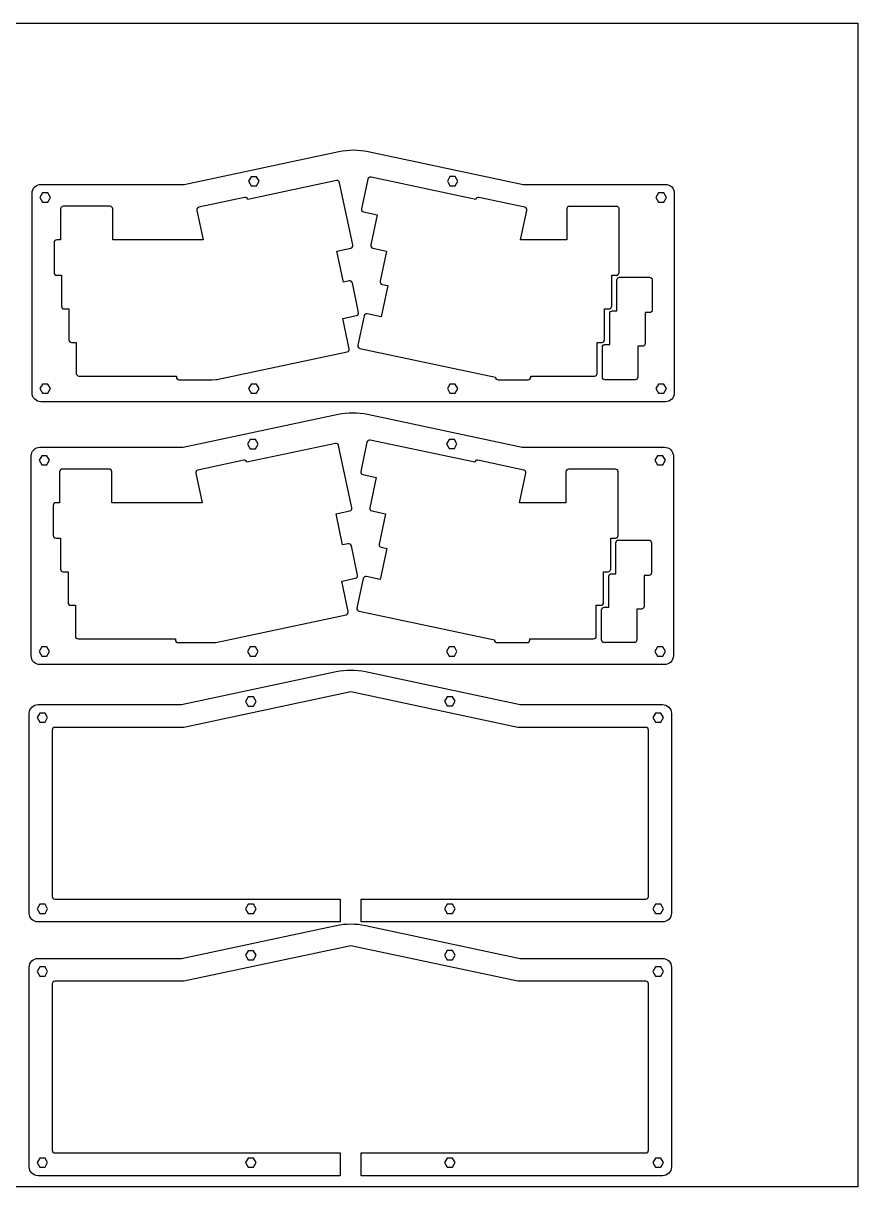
# Model space of a CAD drawing. Header units: millimetres. Extents: x -1560 to -344, y 602 to 1262.
# Drawn here: x -817 to -344, y 602 to 1262 of the extents above; entities that cross this region are included whole.
import ezdxf

# ---------------------------------------------------------------- set-up
doc = ezdxf.new("R2010")
doc.units = ezdxf.units.MM
doc.header["$MEASUREMENT"] = 0

msp = doc.modelspace()

# ---------------------------------------------------------------- linework, layer by layer
at = {"linetype": 'Continuous'}
for points in [[(-1560.02, 1261.88), (-344.02, 1261.88), (-344.02, 601.88), (-1560.02, 601.88)], [(-688.1, 1174.82), (-689.6, 1172.23), (-688.1, 1169.63), (-685.1, 1169.63), (-683.6, 1172.23), (-685.1, 1174.82)], [(-575.3, 1174.93), (-576.8, 1172.33), (-575.3, 1169.73), (-572.3, 1169.73), (-570.8, 1172.33), (-572.3, 1174.93)], [(-806.36, 1165.63), (-807.86, 1163.03), (-806.36, 1160.44), (-803.36, 1160.44), (-801.86, 1163.03), (-803.36, 1165.63)], [(-457.03, 1165.63), (-458.53, 1163.03), (-457.03, 1160.44), (-454.03, 1160.44), (-452.53, 1163.03), (-454.03, 1165.63)], [(-806.36, 1057.2), (-807.86, 1054.6), (-806.36, 1052), (-803.36, 1052), (-801.86, 1054.6), (-803.36, 1057.2)], [(-688.1, 1057.2), (-689.6, 1054.6), (-688.1, 1052), (-685.1, 1052), (-683.6, 1054.6), (-685.1, 1057.2)], [(-575.3, 1057.2), (-576.8, 1054.6), (-575.3, 1052), (-572.3, 1052), (-570.8, 1054.6), (-572.3, 1057.2)], [(-457.03, 1057.2), (-458.53, 1054.6), (-457.03, 1052), (-454.03, 1052), (-452.53, 1054.6), (-454.03, 1057.2)], [(-688.63, 1025.74), (-690.13, 1023.15), (-688.63, 1020.55), (-685.63, 1020.55), (-684.13, 1023.15), (-685.63, 1025.74)], [(-575.83, 1025.85), (-577.33, 1023.25), (-575.83, 1020.65), (-572.83, 1020.65), (-571.33, 1023.25), (-572.83, 1025.85)], [(-806.9, 1016.55), (-808.4, 1013.95), (-806.9, 1011.36), (-803.9, 1011.36), (-802.4, 1013.95), (-803.9, 1016.55)], [(-457.57, 1016.55), (-459.07, 1013.95), (-457.57, 1011.36), (-454.57, 1011.36), (-453.07, 1013.95), (-454.57, 1016.55)], [(-806.9, 908.12), (-808.4, 905.52), (-806.9, 902.92), (-803.9, 902.92), (-802.4, 905.52), (-803.9, 908.12)], [(-688.63, 908.12), (-690.13, 905.52), (-688.63, 902.92), (-685.63, 902.92), (-684.13, 905.52), (-685.63, 908.12)], [(-575.83, 908.12), (-577.33, 905.52), (-575.83, 902.92), (-572.83, 902.92), (-571.33, 905.52), (-572.83, 908.12)], [(-457.57, 908.12), (-459.07, 905.52), (-457.57, 902.92), (-454.57, 902.92), (-453.07, 905.52), (-454.57, 908.12)], [(-689.73, 879.76), (-691.23, 877.16), (-689.73, 874.57), (-686.73, 874.57), (-685.23, 877.16), (-686.73, 879.76)], [(-576.94, 879.87), (-578.44, 877.27), (-576.94, 874.67), (-573.94, 874.67), (-572.44, 877.27), (-573.94, 879.87)], [(-808, 870.57), (-809.5, 867.97), (-808, 865.37), (-805, 865.37), (-803.5, 867.97), (-805, 870.57)], [(-458.67, 870.57), (-460.17, 867.97), (-458.67, 865.37), (-455.67, 865.37), (-454.17, 867.97), (-455.67, 870.57)], [(-808, 762.13), (-809.5, 759.54), (-808, 756.94), (-805, 756.94), (-803.5, 759.54), (-805, 762.13)], [(-689.73, 762.13), (-691.23, 759.54), (-689.73, 756.94), (-686.73, 756.94), (-685.23, 759.54), (-686.73, 762.13)], [(-576.94, 762.13), (-578.44, 759.54), (-576.94, 756.94), (-573.94, 756.94), (-572.44, 759.54), (-573.94, 762.13)], [(-458.67, 762.13), (-460.17, 759.54), (-458.67, 756.94), (-455.67, 756.94), (-454.17, 759.54), (-455.67, 762.13)], [(-689.73, 735.76), (-691.23, 733.16), (-689.73, 730.57), (-686.73, 730.57), (-685.23, 733.16), (-686.73, 735.76)], [(-576.94, 735.87), (-578.44, 733.27), (-576.94, 730.67), (-573.94, 730.67), (-572.44, 733.27), (-573.94, 735.87)], [(-808, 726.57), (-809.5, 723.97), (-808, 721.37), (-805, 721.37), (-803.5, 723.97), (-805, 726.57)], [(-458.67, 726.57), (-460.17, 723.97), (-458.67, 721.37), (-455.67, 721.37), (-454.17, 723.97), (-455.67, 726.57)], [(-808, 618.13), (-809.5, 615.54), (-808, 612.94), (-805, 612.94), (-803.5, 615.54), (-805, 618.13)], [(-689.73, 618.13), (-691.23, 615.54), (-689.73, 612.94), (-686.73, 612.94), (-685.23, 615.54), (-686.73, 618.13)], [(-576.94, 618.13), (-578.44, 615.54), (-576.94, 612.94), (-573.94, 612.94), (-572.44, 615.54), (-573.94, 618.13)], [(-458.67, 618.13), (-460.17, 615.54), (-458.67, 612.94), (-455.67, 612.94), (-454.17, 615.54), (-455.67, 618.13)]]:
    msp.add_lwpolyline(points, close=True, dxfattribs=at)
for points in [[(-448.08, 1052.15, -0.414214), (-453.08, 1047.15), (-807.32, 1047.15, -0.414214), (-812.32, 1052.15), (-812.32, 1165.49, -0.414214), (-807.32, 1170.49), (-726.04, 1170.49), (-638.26, 1189.14, -0.105104), (-621.63, 1189.14), (-533.85, 1170.49), (-453.08, 1170.49, -0.414214), (-448.08, 1165.49)], [(-795.67, 1118.91), (-795.67, 1101.36, 0.414214), (-794.17, 1099.86), (-791.41, 1099.86), (-791.41, 1082.31, 0.414214), (-789.91, 1080.81), (-787.24, 1080.81), (-787.24, 1063.26, 0.414214), (-785.74, 1061.76), (-730.51, 1061.76), (-730.51, 1061.12, 0.414214), (-729.01, 1059.62), (-710.48, 1059.62, 0.010008), (-710.42, 1059.62), (-707.83, 1059.72, 0.042377), (-707.58, 1059.75), (-633.64, 1075.47, 0.414214), (-632.48, 1077.25), (-636.13, 1094.42), (-628.29, 1096.09, 0.414214), (-627.13, 1097.87), (-630.68, 1114.56, 0.414214), (-632.46, 1115.71), (-635.65, 1115.03), (-639.4, 1132.67), (-631.55, 1134.34, 0.414214), (-630.39, 1136.12), (-637.9, 1171.45, 0.414214), (-639.68, 1172.6), (-690, 1161.91, 0.413431), (-691.77, 1163.06), (-717.77, 1157.53, 0.414214), (-718.93, 1155.76), (-715.36, 1138.97), (-766.57, 1138.97), (-766.57, 1156.56, 0.414214), (-768.07, 1158.06), (-794.67, 1158.06, 0.414214), (-796.17, 1156.56), (-796.17, 1138.97), (-798.35, 1138.97, 0.414214), (-799.85, 1137.47), (-799.85, 1120.41, 0.414214), (-798.35, 1118.91)], [(-626.35, 1077.45), (-549.55, 1061.13), (-549.55, 1061.12, 0.414214), (-548.05, 1059.62), (-530.99, 1059.62, 0.414214), (-529.49, 1061.12), (-529.49, 1061.76), (-493.3, 1061.76, 0.414214), (-491.8, 1063.26), (-491.8, 1080.81), (-489.14, 1080.81, 0.414214), (-487.64, 1082.31), (-487.64, 1099.86), (-485.07, 1099.86, 0.414214), (-483.57, 1101.36), (-483.57, 1118.91), (-480.9, 1118.91, 0.414214), (-479.4, 1120.41), (-479.4, 1156.52, 0.414214), (-480.9, 1158.02), (-507.5, 1158.02, 0.414214), (-509, 1156.52), (-509, 1138.97), (-535.31, 1138.97), (-531.74, 1155.76, 0.414214), (-532.89, 1157.53), (-558.89, 1163.06, 0.414214), (-560.67, 1161.91), (-560.67, 1161.9), (-620.09, 1174.53, 0.414214), (-621.87, 1173.38), (-625.41, 1156.69, 0.414214), (-624.26, 1154.91), (-616.62, 1153.29), (-620.27, 1136.12, 0.414214), (-619.12, 1134.34), (-611.27, 1132.67), (-614.92, 1115.51, 0.414214), (-613.77, 1113.73), (-610.57, 1113.05), (-614.33, 1095.4), (-622.18, 1097.07, 0.414214), (-623.96, 1095.92), (-627.5, 1079.23, 0.414214)], [(-484.68, 1097.23, -0.414214), (-483.18, 1098.73), (-480.61, 1098.73), (-480.61, 1116.28, -0.414214), (-479.11, 1117.78), (-462.05, 1117.78, -0.414214), (-460.55, 1116.28), (-460.55, 1099.22, -0.414214), (-462.05, 1097.72), (-464.62, 1097.72), (-464.62, 1080.17, -0.414214), (-466.12, 1078.67), (-468.78, 1078.67), (-468.78, 1061.12, -0.414214), (-470.28, 1059.62), (-487.34, 1059.62, -0.414214), (-488.84, 1061.12), (-488.84, 1078.18, -0.414214), (-487.34, 1079.68), (-484.68, 1079.68)], [(-448.61, 903.07, -0.414214), (-453.61, 898.07), (-807.85, 898.07, -0.414214), (-812.85, 903.07), (-812.85, 1016.41, -0.414214), (-807.85, 1021.41), (-726.58, 1021.41), (-638.8, 1040.06, -0.105104), (-622.17, 1040.06), (-534.39, 1021.41), (-453.61, 1021.41, -0.414214), (-448.61, 1016.41)], [(-796.2, 969.83), (-796.2, 952.28, 0.414214), (-794.7, 950.78), (-791.94, 950.78), (-791.94, 933.23, 0.414214), (-790.44, 931.73), (-787.77, 931.73), (-787.77, 914.18, 0.414214), (-786.27, 912.68), (-731.04, 912.68), (-731.04, 912.04, 0.414214), (-729.54, 910.54), (-711.01, 910.54, 0.010008), (-710.95, 910.54), (-708.37, 910.64, 0.042377), (-708.11, 910.67), (-634.18, 926.39, 0.414214), (-633.02, 928.17), (-636.67, 945.34), (-628.83, 947.01, 0.414214), (-627.67, 948.79), (-631.22, 965.47, 0.414214), (-633, 966.63), (-636.19, 965.95), (-639.94, 983.59), (-632.09, 985.26, 0.414214), (-630.93, 987.04), (-638.44, 1022.37, 0.414214), (-640.22, 1023.52), (-690.53, 1012.83, 0.413431), (-692.31, 1013.98), (-718.31, 1008.45, 0.414214), (-719.46, 1006.67), (-715.9, 989.89), (-767.11, 989.89), (-767.11, 1007.48, 0.414214), (-768.61, 1008.98), (-795.21, 1008.98, 0.414214), (-796.71, 1007.48), (-796.71, 989.89), (-798.88, 989.89, 0.414214), (-800.38, 988.39), (-800.38, 971.33, 0.414214), (-798.88, 969.83)], [(-626.88, 928.37), (-550.08, 912.04), (-550.08, 912.04, 0.414214), (-548.58, 910.54), (-531.52, 910.54, 0.414214), (-530.02, 912.04), (-530.02, 912.68), (-493.83, 912.68, 0.414214), (-492.33, 914.18), (-492.33, 931.73), (-489.67, 931.73, 0.414214), (-488.17, 933.23), (-488.17, 950.78), (-485.6, 950.78, 0.414214), (-484.1, 952.28), (-484.1, 969.83), (-481.43, 969.83, 0.414214), (-479.93, 971.33), (-479.93, 1007.44, 0.414214), (-481.43, 1008.94), (-508.03, 1008.94, 0.414214), (-509.53, 1007.44), (-509.53, 989.89), (-535.84, 989.89), (-532.27, 1006.67, 0.414214), (-533.43, 1008.45), (-559.43, 1013.98, 0.414214), (-561.21, 1012.82), (-561.21, 1012.82), (-620.62, 1025.45, 0.414214), (-622.4, 1024.29), (-625.95, 1007.61, 0.414214), (-624.79, 1005.83), (-617.16, 1004.21), (-620.81, 987.04, 0.414214), (-619.65, 985.26), (-611.81, 983.59), (-615.46, 966.43, 0.414214), (-614.3, 964.65), (-611.11, 963.97), (-614.86, 946.32), (-622.71, 947.99, 0.414214), (-624.49, 946.83), (-628.04, 930.15, 0.414214)], [(-485.21, 948.15, -0.414214), (-483.71, 949.65), (-481.14, 949.65), (-481.14, 967.2, -0.414214), (-479.64, 968.7), (-462.58, 968.7, -0.414214), (-461.08, 967.2), (-461.08, 950.14, -0.414214), (-462.58, 948.64), (-465.15, 948.64), (-465.15, 931.09, -0.414214), (-466.65, 929.59), (-469.31, 929.59), (-469.31, 912.04, -0.414214), (-470.81, 910.54), (-487.87, 910.54, -0.414214), (-489.37, 912.04), (-489.37, 929.1, -0.414214), (-487.87, 930.6), (-485.21, 930.6)], [(-637.59, 765.08), (-637.59, 752.08), (-808.95, 752.08, -0.414214), (-813.95, 757.08), (-813.95, 870.42, -0.414214), (-808.95, 875.42), (-727.68, 875.42), (-639.9, 894.08, -0.105104), (-623.27, 894.08), (-535.49, 875.42), (-454.72, 875.42, -0.414214), (-449.72, 870.42), (-449.72, 757.08, -0.414214), (-454.72, 752.08), (-625.59, 752.08), (-625.59, 765.08), (-464.22, 765.08, 0.414214), (-462.72, 766.58), (-462.72, 860.92, 0.414214), (-464.22, 862.42), (-536.86, 862.42), (-631.59, 882.56), (-726.32, 862.42), (-799.45, 862.42, 0.414214), (-800.95, 860.92), (-800.95, 766.58, 0.414214), (-799.45, 765.08)], [(-637.59, 621.08), (-637.59, 608.08), (-808.95, 608.08, -0.414214), (-813.95, 613.08), (-813.95, 726.42, -0.414214), (-808.95, 731.42), (-727.68, 731.42), (-639.9, 750.08, -0.105104), (-623.27, 750.08), (-535.49, 731.42), (-454.72, 731.42, -0.414214), (-449.72, 726.42), (-449.72, 613.08, -0.414214), (-454.72, 608.08), (-625.59, 608.08), (-625.59, 621.08), (-464.22, 621.08, 0.414214), (-462.72, 622.58), (-462.72, 716.92, 0.414214), (-464.22, 718.42), (-536.86, 718.42), (-631.59, 738.56), (-726.32, 718.42), (-799.45, 718.42, 0.414214), (-800.95, 716.92), (-800.95, 622.58, 0.414214), (-799.45, 621.08)]]:
    msp.add_lwpolyline(points, format="xyb", close=True)

doc.saveas('drawing.dxf')
